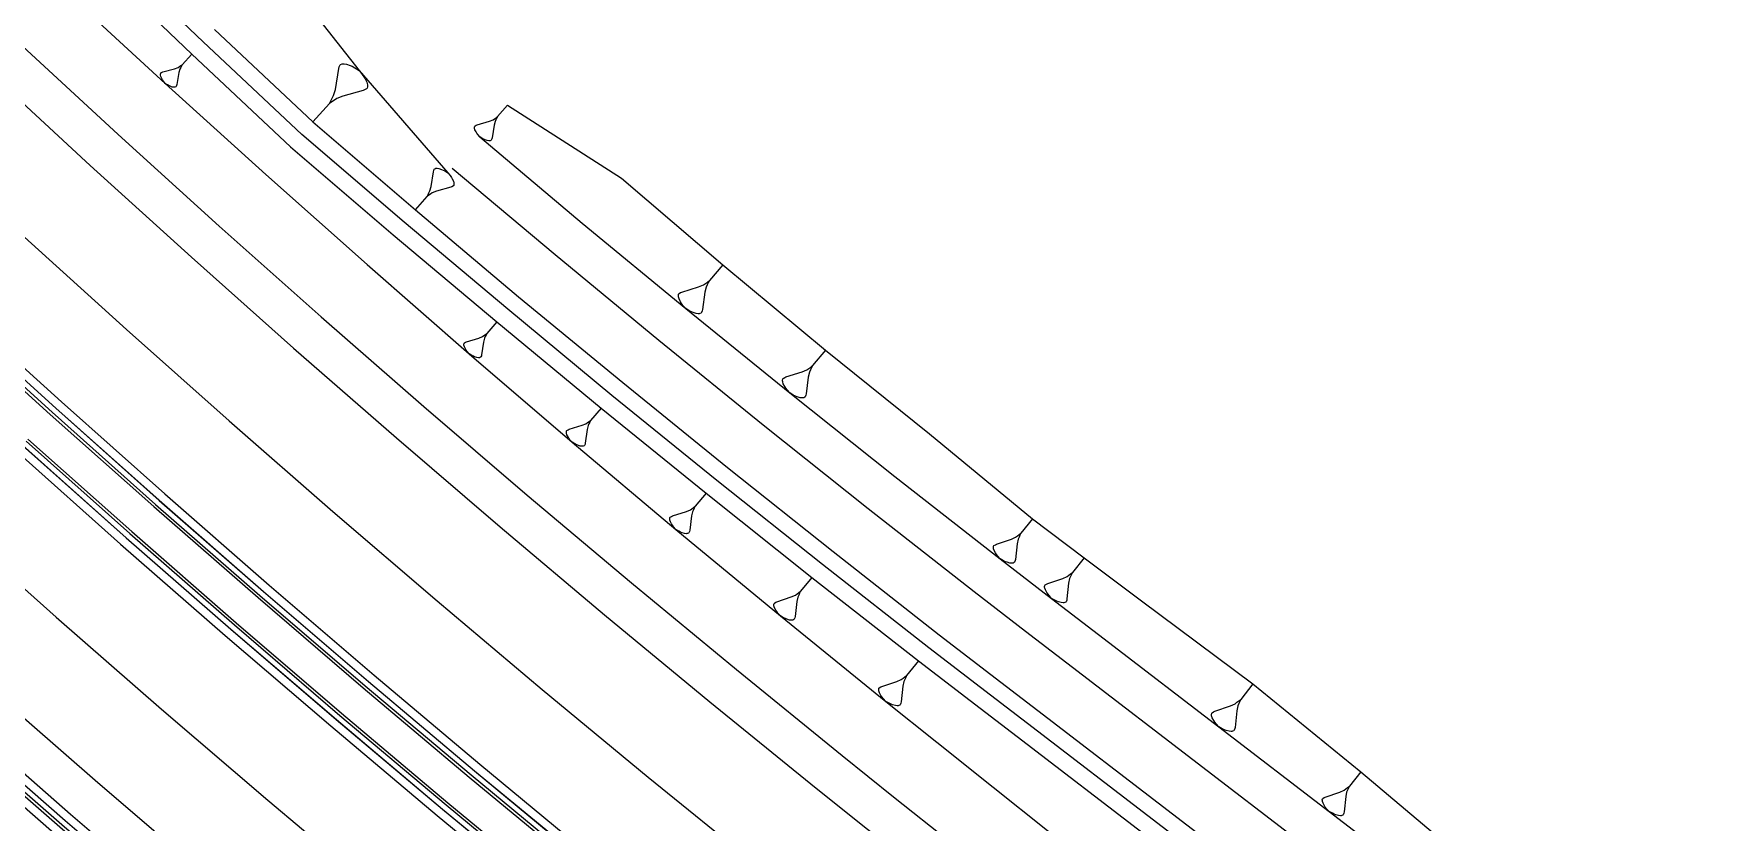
# Model space of a CAD drawing. Extents: x 383808 to 384559, y 802827 to 803490.
# Drawn here: x 384103.9 to 384164.3, y 803060.4 to 803088.8 of the extents above; entities that cross this region are included whole.
import ezdxf

# ---------------------------------------------------------------- set-up
doc = ezdxf.new("R2010")
doc.units = 0
doc.layers.get('0').update_dxf_attribs({"linetype": 'CONTINUOUS'})

msp = doc.modelspace()

# ---------------------------------------------------------------- linework, layer by layer
at = {"color": 7}
for p, q in [((384108.5128, 803087.3938), (384108.9338, 803087.5061)), ((384108.9338, 803087.5061), (384109.0564, 803087.5532)), ((384109.0564, 803087.5532), (384109.1069, 803087.5866)), ((384109.1214, 803087.4937), (384109.0855, 803087.3674)), ((384109.1069, 803087.5866), (384109.1574, 803087.62)), ((384109.1502, 803087.547), (384109.1214, 803087.4937)), ((384109.179, 803087.6002), (384109.1502, 803087.547)), ((384109.1574, 803087.62), (384109.2078, 803087.6535)), ((384109.2078, 803087.6535), (384109.179, 803087.6002)), ((384109.5546, 803088.0326), (384109.2078, 803087.6535)), ((384114.7126, 803086.7637), (384114.8357, 803087.5151)), ((384114.8357, 803087.5151), (384114.8509, 803087.5704)), ((384114.8509, 803087.5704), (384114.8833, 803087.6448)), ((384114.8833, 803087.6448), (384114.9004, 803087.6638)), ((384114.9004, 803087.6638), (384114.9538, 803087.6849)), ((384114.9538, 803087.6849), (384114.99, 803087.6868)), ((384114.99, 803087.6868), (384115.0262, 803087.6888)), ((384115.0262, 803087.6888), (384115.1177, 803087.6755)), ((384115.1177, 803087.6755), (384115.2474, 803087.628)), ((384115.2474, 803087.628), (384115.3218, 803087.5957)), ((384115.3218, 803087.5957), (384115.4153, 803087.5462)), ((384115.4153, 803087.5462), (384115.5661, 803087.4453)), ((384108.4227, 803087.3171), (384108.4317, 803087.3486)), ((384108.4236, 803087.2963), (384108.4227, 803087.3171)), ((384108.4246, 803087.2756), (384108.4236, 803087.2963)), ((384108.4372, 803087.2242), (384108.4246, 803087.2756)), ((384108.4317, 803087.3486), (384108.4416, 803087.3595)), ((384108.4716, 803087.153), (384108.4372, 803087.2242)), ((384108.4416, 803087.3595), (384108.4822, 803087.3821)), ((384108.4942, 803087.1124), (384108.4716, 803087.153)), ((384108.4822, 803087.3821), (384108.5128, 803087.3938)), ((384108.5276, 803087.062), (384108.4942, 803087.1124)), ((384108.5935, 803086.9818), (384108.5276, 803087.062)), ((384108.6793, 803086.9232), (384108.5935, 803086.9818)), ((384108.7325, 803086.8944), (384108.6793, 803086.9232)), ((384108.7749, 803086.8756), (384108.7325, 803086.8944)), ((384108.8489, 803086.8477), (384108.7749, 803086.8756)), ((384109.0022, 803086.9065), (384108.9833, 803086.8641)), ((384109.0112, 803086.9381), (384109.0022, 803086.9065)), ((384109.0855, 803087.3674), (384109.0112, 803086.9381)), ((384115.5661, 803087.4453), (384115.6825, 803087.3063)), ((384115.6825, 803087.3063), (384115.7417, 803087.2186)), ((384115.7417, 803087.2186), (384115.7818, 803087.1481)), ((384115.7818, 803087.1481), (384115.843, 803087.0243)), ((384115.843, 803087.0243), (384115.866, 803086.9347)), ((384115.866, 803086.9347), (384115.8679, 803086.8985)), ((384115.8679, 803086.8985), (384115.8699, 803086.8622)), ((384108.9012, 803086.8396), (384108.8489, 803086.8477)), ((384108.922, 803086.8406), (384108.9012, 803086.8396)), ((384108.9427, 803086.8415), (384108.922, 803086.8406)), ((384108.9734, 803086.8532), (384108.9427, 803086.8415)), ((384108.9833, 803086.8641), (384108.9734, 803086.8532)), ((384114.5035, 803086.262), (384114.5529, 803086.3555)), ((384114.5911, 803086.3212), (384114.5035, 803086.262)), ((384114.5529, 803086.3555), (384114.6024, 803086.449)), ((384114.6787, 803086.3804), (384114.5911, 803086.3212)), ((384114.6024, 803086.449), (384114.6519, 803086.5425)), ((384114.6519, 803086.5425), (384114.7126, 803086.7637)), ((384114.7664, 803086.4396), (384114.6787, 803086.3804)), ((384114.9798, 803086.5238), (384114.7664, 803086.4396)), ((384115.7137, 803086.7267), (384114.9798, 803086.5238)), ((384115.767, 803086.7477), (384115.7137, 803086.7267)), ((384115.8375, 803086.7878), (384115.767, 803086.7477)), ((384115.8547, 803086.8069), (384115.8375, 803086.7878)), ((384115.8699, 803086.8622), (384115.8547, 803086.8069)), ((384113.9036, 803085.594), (384114.5035, 803086.262)), ((384120.2559, 803085.6224), (384120.3851, 803085.6747)), ((384120.3851, 803085.6747), (384120.438, 803085.7112)), ((384120.438, 803085.7112), (384120.4909, 803085.7476)), ((384120.4848, 803085.6699), (384120.4552, 803085.6129)), ((384120.5143, 803085.727), (384120.4848, 803085.6699)), ((384120.4909, 803085.7476), (384120.5439, 803085.7841)), ((384120.5439, 803085.7841), (384120.5143, 803085.727)), ((384120.9046, 803086.1933), (384120.5439, 803085.7841)), ((384119.717, 803085.4118), (384119.7259, 803085.4455)), ((384119.7184, 803085.3898), (384119.717, 803085.4118)), ((384119.7197, 803085.3678), (384119.7184, 803085.3898)), ((384119.7342, 803085.3135), (384119.7197, 803085.3678)), ((384119.7259, 803085.4455), (384119.7362, 803085.4572)), ((384119.772, 803085.2386), (384119.7342, 803085.3135)), ((384119.7362, 803085.4572), (384119.7788, 803085.482)), ((384119.7968, 803085.196), (384119.772, 803085.2386)), ((384119.7788, 803085.482), (384119.8111, 803085.4951)), ((384119.8333, 803085.1431), (384119.7968, 803085.196)), ((384119.8111, 803085.4951), (384120.2559, 803085.6224)), ((384119.9048, 803085.0592), (384119.8333, 803085.1431)), ((384120.4195, 803085.4781), (384120.3489, 803085.0209)), ((384120.4552, 803085.6129), (384120.4195, 803085.4781)), ((384119.9969, 803084.9988), (384119.9048, 803085.0592)), ((384120.054, 803084.9692), (384119.9969, 803084.9988)), ((384120.0994, 803084.95), (384120.054, 803084.9692)), ((384120.1784, 803084.9218), (384120.0994, 803084.95)), ((384120.2341, 803084.9143), (384120.1784, 803084.9218)), ((384120.2561, 803084.9157), (384120.2341, 803084.9143)), ((384120.2781, 803084.9171), (384120.2561, 803084.9157)), ((384120.3104, 803084.9301), (384120.2781, 803084.9171)), ((384120.3207, 803084.9418), (384120.3104, 803084.9301)), ((384120.34, 803084.9872), (384120.3207, 803084.9418)), ((384120.3489, 803085.0209), (384120.34, 803084.9872)), ((384118.2504, 803083.8444), (384118.2729, 803083.8974)), ((384118.2729, 803083.8974), (384118.285, 803083.9111)), ((384118.285, 803083.9111), (384118.3228, 803083.9264)), ((384118.3228, 803083.9264), (384118.3485, 803083.928)), ((384118.3485, 803083.928), (384118.3742, 803083.9296)), ((384118.3742, 803083.9296), (384118.4393, 803083.9208)), ((384118.4393, 803083.9208), (384118.5318, 803083.8879)), ((384118.5318, 803083.8879), (384118.5849, 803083.8654)), ((384118.5849, 803083.8654), (384118.6516, 803083.8309)), ((384118.1156, 803083.1127), (384118.1574, 803083.2703)), ((384118.1574, 803083.2703), (384118.24, 803083.805)), ((384118.24, 803083.805), (384118.2504, 803083.8444)), ((384118.8689, 803083.2505), (384118.3488, 803083.1015)), ((384118.6516, 803083.8309), (384118.7594, 803083.7601)), ((384118.7594, 803083.7601), (384118.843, 803083.6621)), ((384118.843, 803083.6621), (384118.8857, 803083.6002)), ((384118.9067, 803083.2658), (384118.8689, 803083.2505)), ((384118.8857, 803083.6002), (384118.9146, 803083.5504)), ((384118.9565, 803083.2947), (384118.9067, 803083.2658)), ((384118.9146, 803083.5504), (384118.9589, 803083.4627)), ((384118.9686, 803083.3084), (384118.9565, 803083.2947)), ((384118.9589, 803083.4627), (384118.9758, 803083.3992)), ((384118.979, 803083.3478), (384118.9686, 803083.3084)), ((384118.9758, 803083.3992), (384118.9774, 803083.3735)), ((384118.9774, 803083.3735), (384118.979, 803083.3478)), ((384117.5901, 803082.4339), (384118.012, 803082.9125)), ((384118.012, 803082.9125), (384118.0465, 803082.9792)), ((384118.0739, 803082.9551), (384118.012, 803082.9125)), ((384118.0465, 803082.9792), (384118.0811, 803083.046)), ((384118.1358, 803082.9977), (384118.0739, 803082.9551)), ((384118.0811, 803083.046), (384118.1156, 803083.1127)), ((384118.1977, 803083.0404), (384118.1358, 803082.9977)), ((384118.3488, 803083.1015), (384118.1977, 803083.0404)), ((384128.6465, 803080.4524), (384128.1654, 803079.8863)), ((384127.1748, 803079.4746), (384127.7773, 803079.659)), ((384127.7773, 803079.659), (384127.9519, 803079.7334)), ((384127.9519, 803079.7334), (384128.0231, 803079.7844)), ((384128.049, 803079.651), (384128.0037, 803079.4666)), ((384128.0231, 803079.7844), (384128.0942, 803079.8353)), ((384128.0878, 803079.7294), (384128.049, 803079.651)), ((384128.1266, 803079.8079), (384128.0878, 803079.7294)), ((384128.0942, 803079.8353), (384128.1654, 803079.8863)), ((384128.1654, 803079.8863), (384128.1266, 803079.8079)), ((384127.0487, 803079.359), (384127.06, 803079.4051)), ((384127.0511, 803079.3291), (384127.0487, 803079.359)), ((384127.0536, 803079.2992), (384127.0511, 803079.3291)), ((384127.0746, 803079.2256), (384127.0536, 803079.2992)), ((384127.06, 803079.4051), (384127.0738, 803079.4213)), ((384127.0738, 803079.4213), (384127.1312, 803079.456)), ((384127.128, 803079.1245), (384127.0746, 803079.2256)), ((384127.1627, 803079.0671), (384127.128, 803079.1245)), ((384127.1312, 803079.456), (384127.1748, 803079.4746)), ((384127.2137, 803078.9959), (384127.1627, 803079.0671)), ((384128.0037, 803079.4666), (384127.9188, 803078.8423)), ((384127.3132, 803078.8835), (384127.2137, 803078.9959)), ((384127.4401, 803078.8035), (384127.3132, 803078.8835)), ((384127.5186, 803078.7647), (384127.4401, 803078.8035)), ((384127.5808, 803078.7396), (384127.5186, 803078.7647)), ((384127.6892, 803078.7032), (384127.5808, 803078.7396)), ((384127.7652, 803078.6943), (384127.6892, 803078.7032)), ((384127.7951, 803078.6968), (384127.7652, 803078.6943)), ((384127.825, 803078.6992), (384127.7951, 803078.6968)), ((384127.8687, 803078.7178), (384127.825, 803078.6992)), ((384127.8824, 803078.734), (384127.8687, 803078.7178)), ((384127.9075, 803078.7962), (384127.8824, 803078.734)), ((384127.9188, 803078.8423), (384127.9075, 803078.7962)), ((384119.4283, 803077.6903), (384119.8734, 803077.8221)), ((384119.8734, 803077.8221), (384120.0026, 803077.8757)), ((384120.0026, 803077.8757), (384120.0553, 803077.9128)), ((384120.0735, 803077.8143), (384120.0389, 803077.6788)), ((384120.0553, 803077.9128), (384120.1081, 803077.9499)), ((384120.1026, 803077.8719), (384120.0735, 803077.8143)), ((384120.1317, 803077.9294), (384120.1026, 803077.8719)), ((384120.1081, 803077.9499), (384120.1609, 803077.9869)), ((384120.1609, 803077.9869), (384120.1317, 803077.9294)), ((384120.5191, 803078.4008), (384120.1609, 803077.9869)), ((384119.3346, 803077.6059), (384119.3432, 803077.6398)), ((384119.3362, 803077.5838), (384119.3346, 803077.6059)), ((384119.3378, 803077.5618), (384119.3362, 803077.5838)), ((384119.3528, 803077.5074), (384119.3378, 803077.5618)), ((384119.3432, 803077.6398), (384119.3535, 803077.6516)), ((384119.3914, 803077.4326), (384119.3528, 803077.5074)), ((384119.3535, 803077.6516), (384119.396, 803077.6768)), ((384119.4166, 803077.3901), (384119.3914, 803077.4326)), ((384119.396, 803077.6768), (384119.4283, 803077.6903)), ((384119.4537, 803077.3373), (384119.4166, 803077.3901)), ((384119.5262, 803077.2538), (384119.4537, 803077.3373)), ((384119.6192, 803077.194), (384119.5262, 803077.2538)), ((384119.9722, 803077.2194), (384119.9636, 803077.1855)), ((384120.0389, 803077.6788), (384119.9722, 803077.2194)), ((384132.3399, 803077.3834), (384131.8774, 803076.8291)), ((384119.6768, 803077.1649), (384119.6192, 803077.194)), ((384119.7225, 803077.146), (384119.6768, 803077.1649)), ((384119.8021, 803077.1185), (384119.7225, 803077.146)), ((384119.858, 803077.1114), (384119.8021, 803077.1185)), ((384119.8801, 803077.113), (384119.858, 803077.1114)), ((384119.9021, 803077.1146), (384119.8801, 803077.113)), ((384119.9344, 803077.128), (384119.9021, 803077.1146)), ((384119.9447, 803077.1398), (384119.9344, 803077.128)), ((384119.9636, 803077.1855), (384119.9447, 803077.1398)), ((384130.9186, 803076.4204), (384131.5023, 803076.6049)), ((384131.5023, 803076.6049), (384131.6714, 803076.6787)), ((384131.6714, 803076.6787), (384131.74, 803076.7288)), ((384131.7664, 803076.5994), (384131.724, 803076.4199)), ((384131.74, 803076.7288), (384131.8087, 803076.779)), ((384131.8034, 803076.676), (384131.7664, 803076.5994)), ((384131.8404, 803076.7525), (384131.8034, 803076.676)), ((384131.8087, 803076.779), (384131.8774, 803076.8291)), ((384131.8774, 803076.8291), (384131.8404, 803076.7525)), ((384130.7971, 803076.3069), (384130.8076, 803076.3518)), ((384130.7997, 803076.2778), (384130.7971, 803076.3069)), ((384130.8023, 803076.2488), (384130.7997, 803076.2778)), ((384130.8234, 803076.1775), (384130.8023, 803076.2488)), ((384130.8076, 803076.3518), (384130.8209, 803076.3676)), ((384130.8209, 803076.3676), (384130.8763, 803076.4019)), ((384130.8761, 803076.0797), (384130.8234, 803076.1775)), ((384130.9104, 803076.0243), (384130.8761, 803076.0797)), ((384130.8763, 803076.4019), (384130.9186, 803076.4204)), ((384130.9606, 803075.9556), (384130.9104, 803076.0243)), ((384131.724, 803076.4199), (384131.6471, 803075.8126)), ((384131.0582, 803075.8472), (384130.9606, 803075.9556)), ((384131.1823, 803075.7706), (384131.0582, 803075.8472)), ((384131.2588, 803075.7336), (384131.1823, 803075.7706)), ((384131.3196, 803075.7098), (384131.2588, 803075.7336)), ((384131.4252, 803075.6754), (384131.3196, 803075.7098)), ((384131.4991, 803075.6674), (384131.4252, 803075.6754)), ((384131.5282, 803075.67), (384131.4991, 803075.6674)), ((384131.5572, 803075.6727), (384131.5282, 803075.67)), ((384131.5995, 803075.6911), (384131.5572, 803075.6727)), ((384131.6127, 803075.7069), (384131.5995, 803075.6911)), ((384131.6365, 803075.7677), (384131.6127, 803075.7069)), ((384131.6471, 803075.8126), (384131.6365, 803075.7677)), ((384123.7274, 803074.7412), (384123.7829, 803074.7809)), ((384123.7829, 803074.7809), (384123.8385, 803074.8207)), ((384123.8637, 803074.7992), (384123.8334, 803074.738)), ((384123.8385, 803074.8207), (384123.894, 803074.8604)), ((384123.894, 803074.8604), (384123.8637, 803074.7992)), ((384124.2695, 803075.3022), (384123.894, 803074.8604)), ((384123.0225, 803074.4489), (384123.0314, 803074.4849)), ((384123.0244, 803074.4256), (384123.0225, 803074.4489)), ((384123.0263, 803074.4022), (384123.0244, 803074.4256)), ((384123.0427, 803074.3448), (384123.0263, 803074.4022)), ((384123.0314, 803074.4849), (384123.0421, 803074.4975)), ((384123.0421, 803074.4975), (384123.0869, 803074.5247)), ((384123.0844, 803074.2659), (384123.0427, 803074.3448)), ((384123.1115, 803074.2211), (384123.0844, 803074.2659)), ((384123.0869, 803074.5247), (384123.121, 803074.5392)), ((384123.1513, 803074.1656), (384123.1115, 803074.2211)), ((384123.121, 803074.5392), (384123.5911, 803074.6831)), ((384123.5911, 803074.6831), (384123.7274, 803074.7412)), ((384123.7678, 803074.5329), (384123.7016, 803074.0457)), ((384123.8031, 803074.6768), (384123.7678, 803074.5329)), ((384123.8334, 803074.738), (384123.8031, 803074.6768)), ((384123.2289, 803074.0779), (384123.1513, 803074.1656)), ((384123.328, 803074.0154), (384123.2289, 803074.0779)), ((384123.3892, 803073.9851), (384123.328, 803074.0154)), ((384123.4378, 803073.9656), (384123.3892, 803073.9851)), ((384123.5224, 803073.9372), (384123.4378, 803073.9656)), ((384123.5817, 803073.9302), (384123.5224, 803073.9372)), ((384123.605, 803073.9321), (384123.5817, 803073.9302)), ((384123.6284, 803073.934), (384123.605, 803073.9321)), ((384123.6625, 803073.9485), (384123.6284, 803073.934)), ((384123.6732, 803073.9612), (384123.6625, 803073.9485)), ((384123.6928, 803074.0098), (384123.6732, 803073.9612)), ((384123.7016, 803074.0457), (384123.6928, 803074.0098)), ((384127.5968, 803071.7258), (384127.655, 803071.7684)), ((384127.655, 803071.7684), (384127.6236, 803071.7034)), ((384128.0472, 803072.2384), (384127.655, 803071.7684)), ((384126.7389, 803071.3255), (384126.7478, 803071.3636)), ((384126.7411, 803071.3009), (384126.7389, 803071.3255)), ((384126.7433, 803071.2762), (384126.7411, 803071.3009)), ((384126.7612, 803071.2158), (384126.7433, 803071.2762)), ((384126.7478, 803071.3636), (384126.759, 803071.377)), ((384126.759, 803071.377), (384126.8061, 803071.4061)), ((384126.8059, 803071.1329), (384126.7612, 803071.2158)), ((384126.8061, 803071.4061), (384126.8419, 803071.4217)), ((384126.8419, 803071.4217), (384127.3369, 803071.5782)), ((384127.3369, 803071.5782), (384127.4803, 803071.6408)), ((384127.5249, 803071.4213), (384127.4597, 803070.9063)), ((384127.4803, 803071.6408), (384127.5385, 803071.6833)), ((384127.5609, 803071.5736), (384127.5249, 803071.4213)), ((384127.5385, 803071.6833), (384127.5968, 803071.7258)), ((384127.5922, 803071.6385), (384127.5609, 803071.5736)), ((384127.6236, 803071.7034), (384127.5922, 803071.6385)), ((384139.7849, 803071.3174), (384139.3676, 803070.7984)), ((384126.835, 803071.0858), (384126.8059, 803071.1329)), ((384126.8775, 803071.0276), (384126.835, 803071.0858)), ((384126.9603, 803070.9357), (384126.8775, 803071.0276)), ((384127.0655, 803070.8707), (384126.9603, 803070.9357)), ((384127.1305, 803070.8393), (384127.0655, 803070.8707)), ((384127.182, 803070.8191), (384127.1305, 803070.8393)), ((384127.2715, 803070.79), (384127.182, 803070.8191)), ((384127.3342, 803070.7832), (384127.2715, 803070.79)), ((384127.3588, 803070.7855), (384127.3342, 803070.7832)), ((384127.3835, 803070.7877), (384127.3588, 803070.7855)), ((384127.4193, 803070.8033), (384127.3835, 803070.7877)), ((384127.4305, 803070.8168), (384127.4193, 803070.8033)), ((384127.4507, 803070.8683), (384127.4305, 803070.8168)), ((384127.4597, 803070.9063), (384127.4507, 803070.8683)), ((384138.4901, 803070.4053), (384139.0254, 803070.5853)), ((384139.0254, 803070.5853), (384139.1801, 803070.6562)), ((384139.1801, 803070.6562), (384139.2426, 803070.7036)), ((384139.2691, 803070.5847), (384139.233, 803070.4183)), ((384139.2426, 803070.7036), (384139.3051, 803070.751)), ((384139.3019, 803070.6559), (384139.2691, 803070.5847)), ((384139.3348, 803070.7271), (384139.3019, 803070.6559)), ((384139.3051, 803070.751), (384139.3676, 803070.7984)), ((384139.3676, 803070.7984), (384139.3348, 803070.7271)), ((384138.3798, 803070.2986), (384138.3889, 803070.3401)), ((384138.3828, 803070.2718), (384138.3798, 803070.2986)), ((384138.3857, 803070.2451), (384138.3828, 803070.2718)), ((384138.4063, 803070.1796), (384138.3857, 803070.2451)), ((384138.3889, 803070.3401), (384138.4008, 803070.355)), ((384138.4008, 803070.355), (384138.4514, 803070.3875)), ((384138.4566, 803070.0904), (384138.4063, 803070.1796)), ((384138.4514, 803070.3875), (384138.4901, 803070.4053)), ((384138.4892, 803070.0398), (384138.4566, 803070.0904)), ((384138.5366, 803069.9772), (384138.4892, 803070.0398)), ((384138.6285, 803069.879), (384138.5366, 803069.9772)), ((384139.233, 803070.4183), (384139.1722, 803069.8568)), ((384138.7442, 803069.8103), (384138.6285, 803069.879)), ((384138.8154, 803069.7775), (384138.7442, 803069.8103)), ((384138.8718, 803069.7565), (384138.8154, 803069.7775)), ((384138.9698, 803069.7266), (384138.8718, 803069.7565)), ((384139.0382, 803069.7205), (384138.9698, 803069.7266)), ((384139.0649, 803069.7234), (384139.0382, 803069.7205)), ((384139.0917, 803069.7263), (384139.0649, 803069.7234)), ((384139.1303, 803069.744), (384139.0917, 803069.7263)), ((384139.1423, 803069.7588), (384139.1303, 803069.744)), ((384139.1632, 803069.8153), (384139.1423, 803069.7588)), ((384139.1722, 803069.8568), (384139.1632, 803069.8153)), ((384141.0941, 803069.2963), (384141.1573, 803069.3447)), ((384141.1573, 803069.3447), (384141.2205, 803069.3931)), ((384141.2205, 803069.3931), (384141.1875, 803069.3206)), ((384141.6415, 803069.9215), (384141.2205, 803069.3931)), ((384131.852, 803069.2096), (384131.4436, 803068.7109)), ((384140.2205, 803068.8816), (384140.2295, 803068.9238)), ((384140.2236, 803068.8544), (384140.2205, 803068.8816)), ((384140.2267, 803068.8273), (384140.2236, 803068.8544)), ((384140.2479, 803068.761), (384140.2267, 803068.8273)), ((384140.2295, 803068.9238), (384140.2415, 803068.9389)), ((384140.2415, 803068.9389), (384140.2927, 803068.9722)), ((384140.2994, 803068.6707), (384140.2479, 803068.761)), ((384140.2927, 803068.9722), (384140.3319, 803068.9903)), ((384140.3319, 803068.9903), (384140.8742, 803069.1753)), ((384140.8742, 803069.1753), (384141.0308, 803069.248)), ((384141.0856, 803069.0069), (384141.0264, 803068.4369)), ((384141.0308, 803069.248), (384141.0941, 803069.2963)), ((384141.1214, 803069.1758), (384141.0856, 803069.0069)), ((384141.1545, 803069.2482), (384141.1214, 803069.1758)), ((384141.1875, 803069.3206), (384141.1545, 803069.2482)), ((384130.4832, 803068.2359), (384130.4923, 803068.2761)), ((384130.4858, 803068.21), (384130.4832, 803068.2359)), ((384130.4884, 803068.1841), (384130.4858, 803068.21)), ((384130.5078, 803068.1206), (384130.4884, 803068.1841)), ((384130.4923, 803068.2761), (384130.504, 803068.2903)), ((384130.504, 803068.2903), (384130.5533, 803068.3214)), ((384130.5533, 803068.3214), (384130.5908, 803068.3382)), ((384130.5908, 803068.3382), (384131.1105, 803068.5077)), ((384131.1105, 803068.5077), (384131.2608, 803068.575)), ((384131.31, 803068.3443), (384131.2462, 803067.8014)), ((384131.2608, 803068.575), (384131.3218, 803068.6203)), ((384131.3463, 803068.505), (384131.31, 803068.3443)), ((384131.3218, 803068.6203), (384131.3827, 803068.6656)), ((384131.3787, 803068.5736), (384131.3463, 803068.505)), ((384131.4112, 803068.6423), (384131.3787, 803068.5736)), ((384131.3827, 803068.6656), (384131.4436, 803068.7109)), ((384131.4436, 803068.7109), (384131.4112, 803068.6423)), ((384140.3326, 803068.6195), (384140.2994, 803068.6707)), ((384140.381, 803068.5563), (384140.3326, 803068.6195)), ((384140.4746, 803068.457), (384140.381, 803068.5563)), ((384140.5924, 803068.3878), (384140.4746, 803068.457)), ((384140.6648, 803068.3548), (384140.5924, 803068.3878)), ((384140.7221, 803068.3338), (384140.6648, 803068.3548)), ((384140.8217, 803068.3039), (384140.7221, 803068.3338)), ((384140.891, 803068.298), (384140.8217, 803068.3039)), ((384140.9181, 803068.3011), (384140.891, 803068.298)), ((384140.9453, 803068.3041), (384140.9181, 803068.3011)), ((384140.9844, 803068.3223), (384140.9453, 803068.3041)), ((384140.9965, 803068.3374), (384140.9844, 803068.3223)), ((384141.0175, 803068.3947), (384140.9965, 803068.3374)), ((384141.0264, 803068.4369), (384141.0175, 803068.3947)), ((384130.5557, 803068.0337), (384130.5078, 803068.1206)), ((384130.5868, 803067.9845), (384130.5557, 803068.0337)), ((384130.6321, 803067.9236), (384130.5868, 803067.9845)), ((384130.7201, 803067.8276), (384130.6321, 803067.9236)), ((384130.8315, 803067.7602), (384130.7201, 803067.8276)), ((384130.9002, 803067.7278), (384130.8315, 803067.7602)), ((384130.9546, 803067.707), (384130.9002, 803067.7278)), ((384131.0492, 803067.6772), (384130.9546, 803067.707)), ((384131.1153, 803067.6706), (384131.0492, 803067.6772)), ((384131.1412, 803067.6732), (384131.1153, 803067.6706)), ((384131.1671, 803067.6758), (384131.1412, 803067.6732)), ((384131.2047, 803067.6926), (384131.1671, 803067.6758)), ((384131.2163, 803067.7069), (384131.2047, 803067.6926)), ((384131.2371, 803067.7613), (384131.2163, 803067.7069)), ((384131.2462, 803067.8014), (384131.2371, 803067.7613)), ((384135.6835, 803066.216), (384135.2594, 803065.6884)), ((384134.2554, 803065.1803), (384134.2645, 803065.2226)), ((384134.2583, 803065.1531), (384134.2554, 803065.1803)), ((384134.2613, 803065.126), (384134.2583, 803065.1531)), ((384134.2823, 803065.0595), (384134.2613, 803065.126)), ((384134.2645, 803065.2226), (384134.2766, 803065.2377)), ((384134.2766, 803065.2377), (384134.3281, 803065.2708)), ((384134.3281, 803065.2708), (384134.3674, 803065.2888)), ((384134.3674, 803065.2888), (384134.9115, 803065.4717)), ((384134.9115, 803065.4717), (384135.0688, 803065.5439)), ((384135.1225, 803065.3021), (384135.0608, 803064.7314)), ((384135.0688, 803065.5439), (384135.1323, 803065.592)), ((384135.1592, 803065.4712), (384135.1225, 803065.3021)), ((384135.1323, 803065.592), (384135.1959, 803065.6402)), ((384135.1926, 803065.5436), (384135.1592, 803065.4712)), ((384135.226, 803065.616), (384135.1926, 803065.5436)), ((384135.1959, 803065.6402), (384135.2594, 803065.6884)), ((384135.2594, 803065.6884), (384135.226, 803065.616)), ((384147.7159, 803065.3779), (384147.2734, 803064.8225)), ((384134.3334, 803064.9687), (384134.2823, 803065.0595)), ((384134.3665, 803064.9173), (384134.3334, 803064.9687)), ((384134.4147, 803064.8537), (384134.3665, 803064.9173)), ((384134.5081, 803064.7538), (384134.4147, 803064.8537)), ((384134.6257, 803064.6841), (384134.5081, 803064.7538)), ((384134.6981, 803064.6507), (384134.6257, 803064.6841)), ((384134.7554, 803064.6294), (384134.6981, 803064.6507)), ((384134.855, 803064.599), (384134.7554, 803064.6294)), ((384134.9245, 803064.5927), (384134.855, 803064.599)), ((384134.9517, 803064.5957), (384134.9245, 803064.5927)), ((384134.9789, 803064.5987), (384134.9517, 803064.5957)), ((384135.0182, 803064.6167), (384134.9789, 803064.5987)), ((384135.0303, 803064.6318), (384135.0182, 803064.6167)), ((384135.0516, 803064.6891), (384135.0303, 803064.6318)), ((384135.0608, 803064.7314), (384135.0516, 803064.6891)), ((384146.3395, 803064.3992), (384146.9095, 803064.5936)), ((384146.9095, 803064.5936), (384147.0741, 803064.67)), ((384147.0741, 803064.67), (384147.1405, 803064.7208)), ((384147.1693, 803064.5941), (384147.1316, 803064.4166)), ((384147.1405, 803064.7208), (384147.207, 803064.7717)), ((384147.204, 803064.6703), (384147.1693, 803064.5941)), ((384147.2387, 803064.7464), (384147.204, 803064.6703)), ((384147.207, 803064.7717), (384147.2734, 803064.8225)), ((384147.2734, 803064.8225), (384147.2387, 803064.7464)), ((384146.2225, 803064.2849), (384146.2319, 803064.3293)), ((384146.2257, 803064.2564), (384146.2225, 803064.2849)), ((384146.2289, 803064.2279), (384146.2257, 803064.2564)), ((384146.2512, 803064.1582), (384146.2289, 803064.2279)), ((384146.2319, 803064.3293), (384146.2445, 803064.3452)), ((384146.2445, 803064.3452), (384146.2983, 803064.3801)), ((384146.3053, 803064.0633), (384146.2512, 803064.1582)), ((384146.2983, 803064.3801), (384146.3395, 803064.3992)), ((384146.3403, 803064.0095), (384146.3053, 803064.0633)), ((384146.3911, 803063.943), (384146.3403, 803064.0095)), ((384146.4895, 803063.8386), (384146.3911, 803063.943)), ((384147.1316, 803064.4166), (384147.0694, 803063.8176)), ((384146.6132, 803063.766), (384146.4895, 803063.8386)), ((384146.6894, 803063.7313), (384146.6132, 803063.766)), ((384146.7496, 803063.7092), (384146.6894, 803063.7313)), ((384146.8542, 803063.6778), (384146.7496, 803063.7092)), ((384146.9271, 803063.6716), (384146.8542, 803063.6778)), ((384146.9557, 803063.6748), (384146.9271, 803063.6716)), ((384146.9842, 803063.678), (384146.9557, 803063.6748)), ((384147.0253, 803063.6971), (384146.9842, 803063.678)), ((384147.038, 803063.713), (384147.0253, 803063.6971)), ((384147.06, 803063.7732), (384147.038, 803063.713)), ((384147.0694, 803063.8176), (384147.06, 803063.7732)), ((384151.5916, 803062.2184), (384151.1818, 803061.7041)), ((384150.3171, 803061.3122), (384150.8448, 803061.4922)), ((384150.8448, 803061.4922), (384150.9973, 803061.5629)), ((384150.9973, 803061.5629), (384151.0588, 803061.61)), ((384151.0854, 803061.4927), (384151.0505, 803061.3283)), ((384151.0588, 803061.61), (384151.1203, 803061.6571)), ((384151.1176, 803061.5632), (384151.0854, 803061.4927)), ((384151.1497, 803061.6336), (384151.1176, 803061.5632)), ((384151.1203, 803061.6571), (384151.1818, 803061.7041)), ((384151.1818, 803061.7041), (384151.1497, 803061.6336)), ((384150.2087, 803061.2063), (384150.2174, 803061.2474)), ((384150.2117, 803061.1799), (384150.2087, 803061.2063)), ((384150.2147, 803061.1535), (384150.2117, 803061.1799)), ((384150.2353, 803061.089), (384150.2147, 803061.1535)), ((384150.2174, 803061.2474), (384150.2291, 803061.2621)), ((384150.2291, 803061.2621), (384150.279, 803061.2945)), ((384150.2854, 803061.0011), (384150.2353, 803061.089)), ((384150.279, 803061.2945), (384150.3171, 803061.3122)), ((384150.3178, 803060.9513), (384150.2854, 803061.0011)), ((384150.3648, 803060.8898), (384150.3178, 803060.9513)), ((384150.456, 803060.7931), (384150.3648, 803060.8898)), ((384151.0505, 803061.3283), (384150.993, 803060.7737)), ((384150.5706, 803060.7259), (384150.456, 803060.7931)), ((384150.641, 803060.6937), (384150.5706, 803060.7259)), ((384150.6968, 803060.6733), (384150.641, 803060.6937)), ((384150.7937, 803060.6442), (384150.6968, 803060.6733)), ((384150.8612, 803060.6384), (384150.7937, 803060.6442)), ((384150.8876, 803060.6414), (384150.8612, 803060.6384)), ((384150.914, 803060.6444), (384150.8876, 803060.6414)), ((384150.9521, 803060.6621), (384150.914, 803060.6444)), ((384150.9638, 803060.6768), (384150.9521, 803060.6621)), ((384150.9842, 803060.7326), (384150.9638, 803060.6768)), ((384150.993, 803060.7737), (384150.9842, 803060.7326))]:
    msp.add_line(p, q, dxfattribs=at)
at = {"color": 7, "linetype": 'CONTINUOUS'}
for points in [[(384104.1138, 803100), (384105.8121, 803098.2256), (384109.1778, 803094.7665), (384112.5424, 803091.2996), (384115.5661, 803087.4453), (384118.7594, 803083.7601)], [(384100, 803098.1677), (384102.9663, 803095.2253), (384106.4473, 803091.8347), (384109.9595, 803088.4754), (384113.5027, 803085.1476)], [(384106.0384, 803091.3957), (384109.5546, 803088.0326), (384113.1019, 803084.7012), (384116.7965, 803081.5338), (384120.5191, 803078.4008), (384124.2695, 803075.3022), (384128.0472, 803072.2384), (384131.852, 803069.2096), (384135.6835, 803066.216), (384137.5459, 803064.7811), (384139.5943, 803063.2083), (384143.5607, 803060.1627), (384147.5272, 803057.1172), (384151.4937, 803054.0717), (384155.4602, 803051.0262), (384159.4266, 803047.9807), (384163.3931, 803044.9352), (384165.5918, 803043.2469)], [(384102.2826, 803087.3631), (384105.8941, 803084.03), (384109.5357, 803080.7299), (384113.2072, 803077.463), (384116.9083, 803074.2296), (384120.6385, 803071.0299), (384124.3978, 803067.8644), (384128.1856, 803064.7331), (384132.0018, 803061.6364), (384133.8572, 803060.1514), (384135.8767, 803058.5423), (384139.7872, 803055.4266), (384143.6978, 803052.3109), (384147.6083, 803049.1952), (384151.5188, 803046.0795), (384155.4294, 803042.9637), (384159.3399, 803039.848), (384161.5076, 803038.1209), (384163.1909, 803036.792), (384167.0103, 803033.8652)], [(384120.9046, 803086.1933), (384125.0001, 803083.5772), (384128.6465, 803080.4524), (384132.3399, 803077.3834), (384136.0808, 803074.3727), (384139.7849, 803071.3174), (384141.6415, 803069.9215), (384143.7102, 803068.3742), (384147.7159, 803065.3779), (384151.5916, 803062.2184), (384155.4152, 803058.9936), (384159.2388, 803055.7688), (384163.0613, 803052.5425), (384166.9457, 803049.394), (384169.1402, 803047.7005), (384170.7549, 803046.4612), (384174.4102, 803043.7247), (384178.103, 803041.0406), (384181.7761, 803038.3264), (384185.4956, 803035.6717), (384189.2609, 803033.0773), (384192.9448, 803030.605), (384193.0696, 803030.5404)], [(384165.9657, 803043.7162), (384163.7669, 803045.4044), (384159.8005, 803048.4499), (384155.834, 803051.4955), (384151.8676, 803054.541), (384147.9011, 803057.5865), (384143.9346, 803060.632), (384139.9682, 803063.6775), (384137.9198, 803065.2503), (384136.0595, 803066.6836), (384132.2322, 803069.6737), (384128.4316, 803072.6991), (384124.658, 803075.7594), (384120.9118, 803078.8544), (384117.1933, 803081.9839), (384113.5027, 803085.1476)], [(384119.9048, 803085.0592), (384123.5952, 803081.9543), (384127.3132, 803078.8835), (384131.0582, 803075.8472), (384134.8301, 803072.8456), (384138.6285, 803069.879), (384140.4747, 803068.457), (384142.5231, 803066.8842), (384146.4895, 803063.8386), (384150.456, 803060.7931), (384154.4225, 803057.7476), (384158.3889, 803054.7021), (384162.3554, 803051.6566), (384166.3218, 803048.6111), (384168.5206, 803046.9228), (384170.1497, 803045.6876), (384173.8438, 803042.97), (384177.59, 803040.3279), (384181.3869, 803037.7622), (384185.2328, 803035.274), (384189.1262, 803032.8642), (384193.0654, 803030.5336)], [(384103.532, 803081.4472), (384107.1972, 803078.1257), (384110.8925, 803074.8377), (384114.6175, 803071.5833), (384118.372, 803068.363), (384122.1555, 803065.1769), (384125.9679, 803062.0254), (384129.8087, 803058.9086), (384131.6762, 803057.414), (384133.6957, 803055.805), (384137.6062, 803052.6892), (384141.5168, 803049.5735), (384145.4273, 803046.4578), (384149.3378, 803043.3421), (384153.2484, 803040.2264), (384157.1589, 803037.1106), (384159.3266, 803035.3835), (384161.0343, 803034.0353), (384164.9094, 803031.0659)], [(384100.765, 803078.4217), (384104.4579, 803075.0752), (384108.181, 803071.7623), (384111.9341, 803068.4835), (384115.7168, 803065.2389), (384119.5289, 803062.0288), (384123.37, 803058.8535), (384127.2398, 803055.7133), (384129.121, 803054.2076), (384131.1408, 803052.5983), (384135.0513, 803049.4826), (384138.9619, 803046.3669), (384142.8724, 803043.2512), (384146.783, 803040.1354), (384150.6935, 803037.0197), (384154.604, 803033.904), (384156.7723, 803032.1764), (384158.5081, 803030.806), (384162.4482, 803027.7868), (384166.448, 803024.8469)], [(384100.8325, 803078.4955), (384104.5247, 803075.1496), (384108.2471, 803071.8373), (384111.9995, 803068.5591), (384115.7816, 803065.3151), (384119.5929, 803062.1056), (384123.4333, 803058.9309), (384127.3024, 803055.7912), (384129.1834, 803054.2857), (384131.2031, 803052.6765), (384135.1137, 803049.5608), (384139.0242, 803046.4451), (384142.9347, 803043.3294), (384146.8453, 803040.2137), (384150.7558, 803037.0979), (384154.6663, 803033.9822), (384156.8344, 803032.2548), (384158.5697, 803030.8848), (384162.5083, 803027.8667), (384166.5064, 803024.9281)], [(384101.17, 803078.8645), (384104.8588, 803075.5216), (384108.5778, 803072.2124), (384112.3268, 803068.9371), (384116.1054, 803065.6961), (384119.9133, 803062.4895), (384123.7502, 803059.3177), (384127.6157, 803056.1809), (384129.4952, 803054.6766), (384131.5147, 803053.0676), (384135.4252, 803049.9519), (384139.3358, 803046.8362), (384143.2463, 803043.7204), (384147.1568, 803040.6047), (384151.0674, 803037.489), (384154.9779, 803034.3733), (384157.1456, 803032.6461), (384158.8778, 803031.2786), (384162.8084, 803028.2666), (384166.7985, 803025.3339)], [(384103.6561, 803074.1823), (384107.3874, 803070.8622), (384111.1487, 803067.5762), (384114.9397, 803064.3245), (384118.7601, 803061.1074), (384122.6096, 803057.9251), (384126.4879, 803054.778), (384128.3738, 803053.2686), (384130.393, 803051.6598), (384134.3036, 803048.5441), (384138.2141, 803045.4284), (384142.1246, 803042.3126), (384146.0352, 803039.1969), (384149.9457, 803036.0812), (384153.8562, 803032.9655), (384156.0234, 803031.2388), (384157.7688, 803029.8609), (384161.7279, 803026.827), (384165.747, 803023.8729)], [(384103.2553, 803073.7359), (384106.9906, 803070.4122), (384110.756, 803067.1225), (384114.5511, 803063.8673), (384118.3757, 803060.6467), (384122.2294, 803057.461), (384126.1119, 803054.3104), (384127.9996, 803052.7996), (384130.0192, 803051.1905), (384133.9297, 803048.0748), (384137.8402, 803044.9591), (384141.7508, 803041.8434), (384145.6613, 803038.7277), (384149.5718, 803035.6119), (384153.4824, 803032.4962), (384155.6501, 803030.7691), (384157.3991, 803029.3883), (384161.3678, 803026.3471), (384165.3965, 803023.3859)], [(384103.5893, 803074.1079), (384107.3213, 803070.7872), (384111.0832, 803067.5006), (384114.8749, 803064.2483), (384118.696, 803061.0306), (384122.5462, 803057.8478), (384126.4252, 803054.7001), (384128.3114, 803053.1905), (384130.3307, 803051.5816), (384134.2413, 803048.4659), (384138.1518, 803045.3501), (384142.0623, 803042.2344), (384145.9729, 803039.1187), (384149.8834, 803036.003), (384153.7939, 803032.8873), (384155.9613, 803031.1604), (384157.7071, 803029.7821), (384161.6679, 803026.747), (384165.6886, 803023.7918)], [(384100.9168, 803071.1317), (384104.6759, 803067.7869), (384108.4653, 803064.4763), (384112.2846, 803061.2004), (384116.1335, 803057.9592), (384120.0117, 803054.7533), (384123.9189, 803051.5826), (384125.8186, 803050.0622), (384127.8381, 803048.4532), (384131.7487, 803045.3374), (384135.6592, 803042.2217), (384139.5698, 803039.106), (384143.4803, 803035.9903), (384147.3908, 803032.8746), (384151.3014, 803029.7588), (384153.4691, 803028.0317), (384155.2425, 803026.6316), (384159.2668, 803023.5478), (384163.3519, 803020.5452), (384167.4963, 803017.6249)], [(384102.3612, 803065.1616), (384106.1745, 803061.8301), (384110.018, 803058.5334), (384113.8912, 803055.2718), (384117.794, 803052.0455), (384121.7259, 803048.8549), (384123.6376, 803047.3248), (384125.6571, 803045.7158), (384129.5677, 803042.6001), (384133.4782, 803039.4843), (384137.3887, 803036.3686), (384141.2993, 803033.2529), (384145.2098, 803030.1372), (384149.1204, 803027.0215), (384151.2881, 803025.2943), (384153.086, 803023.8749), (384157.1658, 803020.7486), (384161.3074, 803017.7045), (384165.5089, 803014.7438), (384169.7689, 803011.8678), (384174.0855, 803009.0775), (384178.457, 803006.3741)], [(384100.9724, 803063.5864), (384104.8001, 803060.2424), (384108.658, 803056.9332), (384112.5459, 803053.6593), (384116.4633, 803050.4209), (384120.4101, 803047.2182), (384122.3285, 803045.6828), (384124.3485, 803044.0734), (384128.2591, 803040.9576), (384132.1696, 803037.8419), (384136.0801, 803034.7262), (384139.9907, 803031.6105), (384143.9012, 803028.4948), (384147.8117, 803025.379), (384149.9806, 803023.651), (384151.7921, 803022.2208), (384155.9053, 803019.069), (384160.0806, 803016), (384164.3165, 803013.0152), (384168.6113, 803010.1156), (384172.9632, 803007.3026), (384177.3704, 803004.5771), (384181.8313, 803001.9403), (384185.269, 803000)], [(384101.0451, 803063.6689), (384104.8721, 803060.3255), (384108.7293, 803057.0171), (384112.6163, 803053.7438), (384116.533, 803050.506), (384120.479, 803047.304), (384122.3971, 803045.7688), (384124.4171, 803044.1594), (384128.3276, 803041.0437), (384132.2382, 803037.928), (384136.1487, 803034.8122), (384140.0592, 803031.6965), (384143.9698, 803028.5808), (384147.8803, 803025.4651), (384150.0489, 803023.7372), (384151.8599, 803022.3075), (384155.9713, 803019.157), (384160.1449, 803016.0893), (384164.379, 803013.1057), (384168.6719, 803010.2074), (384173.022, 803007.3955), (384177.4274, 803004.6712), (384181.8864, 803002.0355), (384185.4928, 803000)]]:
    msp.add_lwpolyline(points, dxfattribs=at)
at = {"color": 1, "linetype": 'CONTINUOUS'}
for points in [[(384105.0088, 803090.2902), (384108.5935, 803086.9818), (384112.2082, 803083.706), (384115.8526, 803080.4633), (384119.5262, 803077.2538), (384123.2289, 803074.0779), (384126.9603, 803070.9357), (384130.7201, 803067.8276), (384134.5081, 803064.7538), (384136.3498, 803063.2798), (384138.3693, 803061.6708), (384142.2798, 803058.5551), (384146.1904, 803055.4393), (384150.1009, 803052.3236), (384154.0114, 803049.2079), (384157.922, 803046.0922), (384161.8325, 803042.9764), (384164.0002, 803041.2493), (384165.6554, 803039.9425)], [(384110.3645, 803088.9182), (384113.9036, 803085.594), (384117.5901, 803082.4339), (384121.3045, 803079.3081), (384125.0466, 803076.2166), (384128.816, 803073.1598), (384132.6124, 803070.1379), (384136.4354, 803067.1512), (384138.2936, 803065.7196), (384140.342, 803064.1468), (384144.3085, 803061.1013), (384148.275, 803058.0557), (384152.2415, 803055.0102), (384156.2079, 803051.9647), (384160.1744, 803048.9192), (384164.1409, 803045.8737), (384166.3396, 803044.1855)], [(384118.9127, 803083.9341), (384122.6135, 803080.8202), (384126.3418, 803077.7406), (384130.0973, 803074.6955), (384133.8797, 803071.6852), (384137.6886, 803068.7099), (384139.54, 803067.2838), (384141.5884, 803065.711), (384145.5548, 803062.6655), (384149.5213, 803059.62), (384153.4877, 803056.5744), (384157.4542, 803053.5289), (384161.4207, 803050.4834), (384165.3871, 803047.4379), (384167.5858, 803045.7497), (384169.2255, 803044.5062), (384172.9434, 803041.7703), (384176.7138, 803039.1104), (384180.5352, 803036.5275), (384184.4059, 803034.0225), (384188.3245, 803031.5963), (384192.2893, 803029.25)], [(384100.9641, 803078.6394), (384104.655, 803075.2946), (384108.3761, 803071.9836), (384112.1272, 803068.7065), (384115.9079, 803065.4637), (384119.7179, 803062.2553), (384123.5569, 803059.0817), (384127.4246, 803055.9432), (384129.3051, 803054.4381), (384131.3246, 803052.8291), (384135.2352, 803049.7133), (384139.1457, 803046.5976), (384143.0562, 803043.4819), (384146.9668, 803040.3662), (384150.8773, 803037.2504), (384154.7878, 803034.1347), (384156.9556, 803032.4076), (384158.6899, 803031.0384), (384162.6253, 803028.0227), (384166.6203, 803025.0863)], [(384103.459, 803073.9628), (384107.1923, 803070.6409), (384110.9556, 803067.3531), (384114.7487, 803064.0997), (384118.5711, 803060.8809), (384122.4227, 803057.6969), (384126.303, 803054.5481), (384128.1897, 803053.0381), (384130.2092, 803051.4291), (384134.1197, 803048.3134), (384138.0303, 803045.1976), (384141.9408, 803042.0819), (384145.8514, 803038.9662), (384149.7619, 803035.8505), (384153.6724, 803032.7348), (384155.8401, 803031.0076), (384157.587, 803029.6285), (384161.5508, 803026.5911), (384165.5746, 803023.6335)], [(384100.774, 803063.3614), (384104.6037, 803060.0155), (384108.4637, 803056.7046), (384112.3537, 803053.429), (384116.2733, 803050.1888), (384120.2221, 803046.9844), (384122.1413, 803045.4484), (384124.1616, 803043.8387), (384128.0721, 803040.723), (384131.9827, 803037.6073), (384135.8932, 803034.4916), (384139.8037, 803031.3758), (384143.7143, 803028.2601), (384147.6248, 803025.1444), (384149.7942, 803023.4159), (384151.6073, 803021.9846), (384155.7252, 803018.8291), (384159.9054, 803015.7565), (384164.1462, 803012.7682), (384168.4459, 803009.8653), (384172.8028, 803007.049), (384177.2152, 803004.3204), (384181.6813, 803001.6805), (384184.6587, 803000)], [(384101.1708, 803063.8114), (384104.9964, 803060.4692), (384108.8523, 803057.1618), (384112.7381, 803053.8897), (384116.6534, 803050.653), (384120.5981, 803047.452), (384122.5157, 803045.9173), (384124.5355, 803044.308), (384128.446, 803041.1923), (384132.3566, 803038.0766), (384136.2671, 803034.9608), (384140.1776, 803031.8451), (384144.0882, 803028.7294), (384147.9987, 803025.6137), (384150.167, 803023.8861), (384151.977, 803022.4571), (384156.0854, 803019.3089), (384160.2559, 803016.2435), (384164.4869, 803013.2621), (384168.7767, 803010.3659), (384173.1235, 803007.5561), (384177.5257, 803004.8338), (384181.9814, 803002.2001), (384185.8793, 803000)]]:
    msp.add_lwpolyline(points, dxfattribs=at)
at = {"color": 2, "linetype": 'CONTINUOUS'}
for points in [[(384103.3049, 803088.4608), (384106.9064, 803085.1369), (384110.5379, 803081.8459), (384114.1992, 803078.5881), (384117.89, 803075.3637), (384121.6099, 803072.1729), (384125.3587, 803069.0161), (384129.1361, 803065.8935), (384132.9416, 803062.8054), (384134.7919, 803061.3246), (384136.8114, 803059.7155), (384140.722, 803056.5998), (384144.6325, 803053.4841), (384148.543, 803050.3683), (384152.4536, 803047.2526), (384156.3641, 803044.1369), (384160.2746, 803041.0212), (384162.4423, 803039.2941), (384164.1151, 803037.9734), (384167.9107, 803035.0649)], [(384100.9675, 803078.6431), (384104.6583, 803075.2984), (384108.3794, 803071.9873), (384112.1304, 803068.7103), (384115.9111, 803065.4675), (384119.7211, 803062.2591), (384123.5601, 803059.0856), (384127.4277, 803055.9471), (384129.3082, 803054.442), (384131.3278, 803052.833), (384135.2383, 803049.7172), (384139.1488, 803046.6015), (384143.0594, 803043.4858), (384146.9699, 803040.3701), (384150.8804, 803037.2544), (384154.791, 803034.1386), (384156.9587, 803032.4115), (384158.693, 803031.0423), (384162.6283, 803028.0267), (384166.6232, 803025.0904)], [(384103.4557, 803073.9591), (384107.189, 803070.6372), (384110.9523, 803067.3494), (384114.7454, 803064.0959), (384118.5679, 803060.877), (384122.4195, 803057.6931), (384126.2999, 803054.5442), (384128.1866, 803053.0342), (384130.2061, 803051.4252), (384134.1166, 803048.3094), (384138.0272, 803045.1937), (384141.9377, 803042.078), (384145.8482, 803038.9623), (384149.7588, 803035.8466), (384153.6693, 803032.7308), (384155.837, 803031.0037), (384157.5839, 803029.6246), (384161.5478, 803026.5871), (384165.5717, 803023.6294)], [(384101.3692, 803064.0365), (384105.1928, 803060.696), (384109.0466, 803057.3904), (384112.9303, 803054.12), (384116.8435, 803050.8851), (384120.786, 803047.6858), (384122.7029, 803046.1517), (384124.7224, 803044.5426), (384128.633, 803041.4269), (384132.5435, 803038.3112), (384136.454, 803035.1955), (384140.3646, 803032.0797), (384144.2751, 803028.964), (384148.1856, 803025.8483), (384150.3533, 803024.1212), (384152.1618, 803022.6934), (384156.2654, 803019.5489), (384160.4311, 803016.487), (384164.6572, 803013.5091), (384168.942, 803010.6162), (384173.2838, 803007.8097), (384177.6809, 803005.0905), (384182.1315, 803002.4598), (384186.4897, 803000)]]:
    msp.add_lwpolyline(points, dxfattribs=at)
at = {"color": 3, "linetype": 'CONTINUOUS'}
msp.add_lwpolyline([(384103.2553, 803073.7359), (384106.9906, 803070.4122), (384110.756, 803067.1225), (384114.5511, 803063.8673), (384118.3757, 803060.6467), (384122.2294, 803057.461), (384126.1119, 803054.3104), (384127.9996, 803052.7996), (384130.0192, 803051.1905), (384133.9297, 803048.0748), (384137.8402, 803044.9591), (384141.7508, 803041.8434), (384145.6613, 803038.7277), (384149.5718, 803035.6119), (384153.4824, 803032.4962), (384155.6501, 803030.7691), (384157.3991, 803029.3883), (384161.3678, 803026.3471), (384165.3965, 803023.3859)], dxfattribs=at)

doc.saveas('drawing.dxf')
